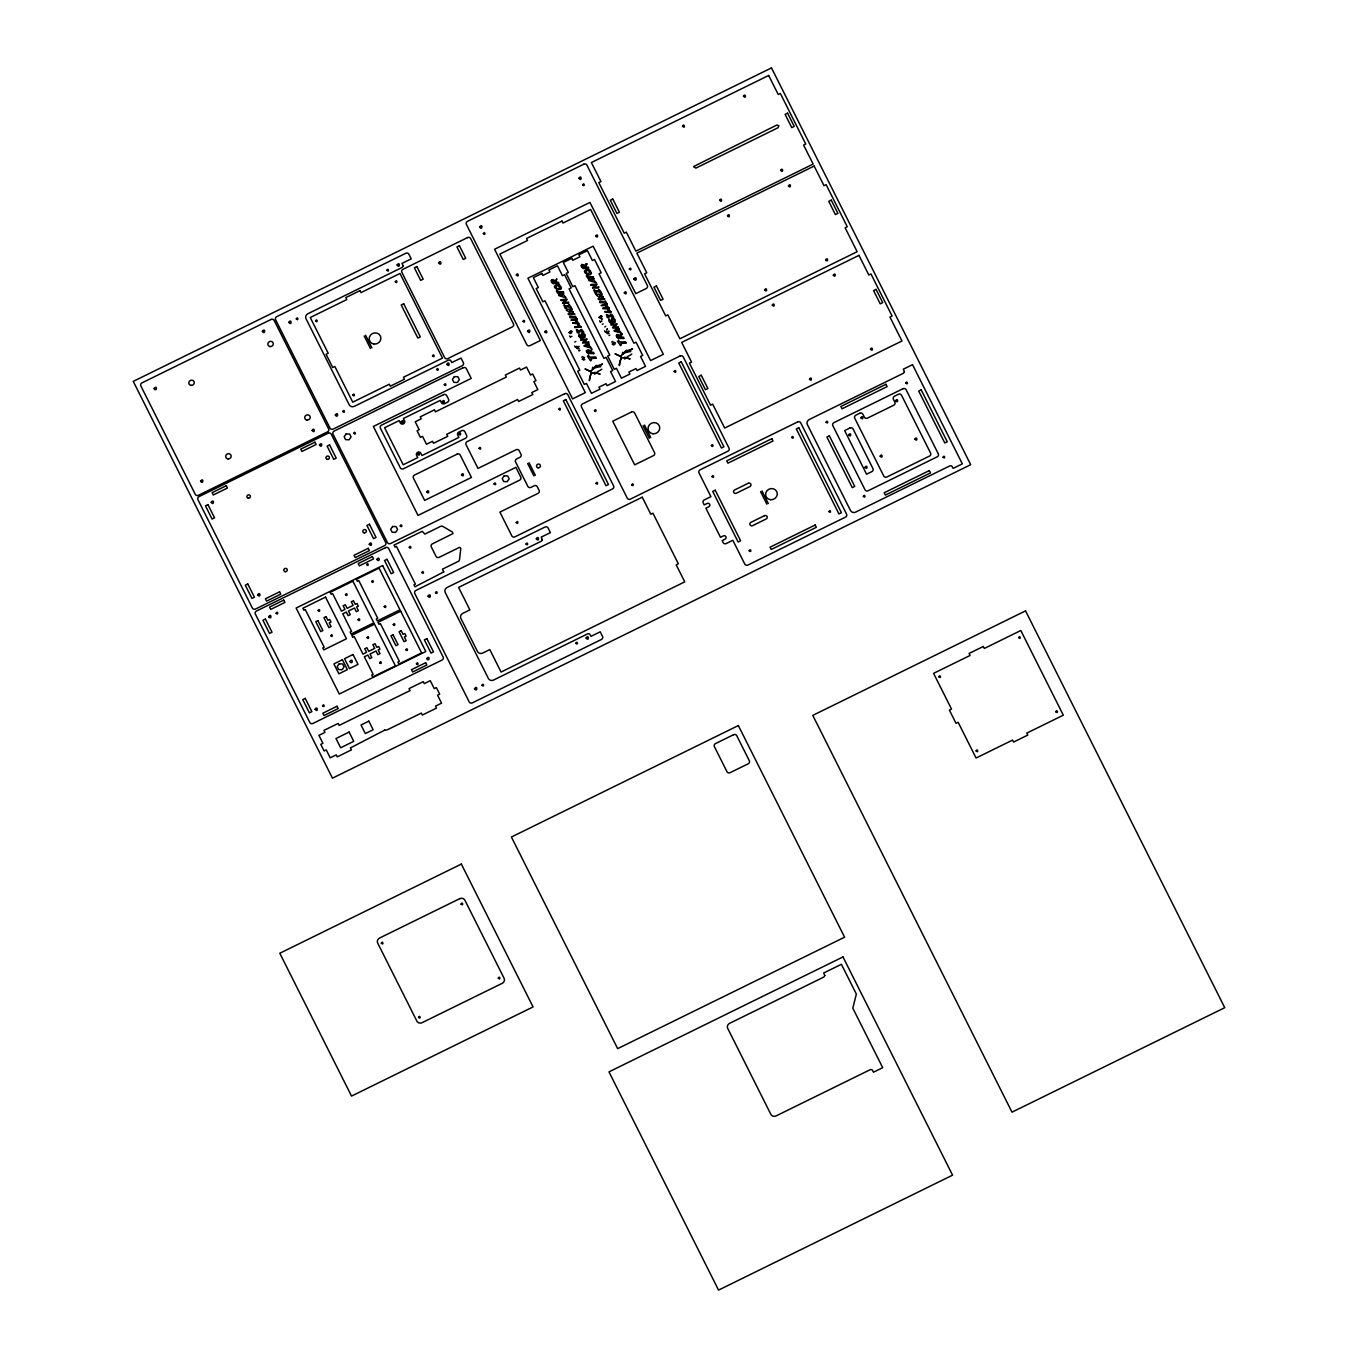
<?xml version="1.0" encoding="UTF-8"?>
<svg xmlns="http://www.w3.org/2000/svg" width="1358" height="1358" viewBox="0 0 1358 1358"><rect width="100%" height="100%" fill="white"/><g stroke="black" fill="none" stroke-linecap="round" stroke-linejoin="round"><path stroke-width="1.5" d="M582.141 265.472L582.141 265.608A2.699 2.529 -22.6 0 0 583.244 267.288M579.781 335.46L579.136 334.255L578.864 335.986M592.903 367.78L592.699 369.376M622.881 352.639L622.66 354.234M596.298 365.658L594.159 367.475A4.498 4.21 -22.6 0 0 593.548 368.171M626.276 350.517L624.137 352.333A4.498 4.21 -22.6 0 0 623.526 353.029M600.762 366.473L600.576 366.813A6.892 6.45 -22.6 0 0 597.639 367.237M614.037 330.673L616.447 329.06A30.334 28.399 -22.6 0 1 617.686 328.687L619.418 329.128M619.401 364.657L619.299 365.625L619.757 362.959A21.898 20.506 -22.6 0 1 620.25 361.092A18.944 17.722 -22.6 0 1 620.793 359.514A7.69 7.197 -22.6 0 1 621.828 357.68L623.509 357.833M587.335 350.636L587.318 350.754A2.699 2.529 -22.6 0 0 588.421 352.435M594.091 278.56L592.343 278.22A30.334 28.399 -22.6 0 0 591.12 278.594L589.016 279.442L589.559 278.645M596.586 372.703L598.012 371.379A34.884 32.66 -22.6 0 0 599.913 370.479A3.242 3.039 -22.6 0 0 601.17 369.512L601.849 369.206M626.564 357.561L627.973 356.254A34.884 32.66 -22.6 0 0 629.891 355.338A3.242 3.039 -22.6 0 0 631.147 354.37L631.826 354.065M596.094 294.448C597.452 297.402 602.68 297.096 598.148 298.658A2.903 2.716 -22.6 0 0 598.437 299.371L599.591 299.779A47.445 44.424 -22.6 0 0 600.745 299.863L604.7 299.049M592.343 369.376L592.478 368.442M622.32 354.234L622.456 353.318M551.28 280.563L551.721 279.68M581.258 265.438L581.682 264.555M586.435 350.585L588.489 349.855A9.319 8.708 -22.6 0 1 590.475 351.026L591.901 348.802L591.188 351.637A4.006 3.751 -22.6 0 1 591.681 352.248L592.054 352.299A21.558 20.183 -22.6 0 0 592.58 352.316L592.801 352.333A13.173 12.324 -22.6 0 1 593.548 352.367L593.921 353.606M616.413 335.46L616.838 334.577M582.293 334.526L582.209 335.205A7.079 6.62 -22.6 0 0 582.938 336.835M572.669 323.187L579.272 323.985L576.573 320.743M571.141 320.098L576.386 320.726M584.398 336.92L583.855 334.73L582.327 334.509M614.376 321.778L613.901 319.673L612.475 319.334M604.531 311.797L610.54 312.747L611.185 311.882M599.744 301.51L599.608 302.41M562.568 302.8L563.468 301.866A23.307 21.83 -22.6 0 1 565.471 300.322L561.126 300.457M592.546 287.675L593.446 286.725A23.307 21.83 -22.6 0 1 595.432 285.197L591.154 285.35M582.565 342.64L583.465 341.69A23.307 21.83 -22.6 0 1 585.468 340.162L581.173 340.315M612.543 327.499L613.443 326.565A23.307 21.83 -22.6 0 1 615.446 325.02L615.463 325.003M589.423 344.287L587.708 343.829A30.334 28.399 -22.6 0 0 586.486 344.202L584.059 345.815M569.766 316.652L570.309 317.755A30.232 28.297 -22.6 0 0 571.209 317.806L574.655 318.145A6.264 5.856 -22.6 0 1 575.181 318.655L575.554 319.707L573.551 320.064A35.291 33.033 -22.6 0 1 572.346 320.098L571.26 320.047M612.271 319.385L612.169 320.081A7.079 6.62 -22.6 0 0 612.916 321.71L613.018 321.863M626.208 342.827L625.546 341.792L620.114 341.978A6.094 5.704 -22.6 0 1 619.621 341.809L618.535 340.213M572.855 322.898L577.303 322.932M574.74 326.65L579.187 326.684M604.7 311.508L609.148 311.542M623.848 338.515L623.645 337.259A13.173 12.324 -22.6 0 0 622.779 337.191L622.541 337.191A21.558 20.183 -22.6 0 1 622.015 337.157L621.794 337.14A4.006 3.751 -22.6 0 0 621.149 336.512L622.049 334.017M595.924 282.464L595.042 281.327A4.159 3.887 -22.6 0 1 593.344 278.933L593.921 278.763M596.128 358.054L595.568 356.933L590.187 357.137A6.094 5.704 -22.6 0 1 589.644 356.933L588.252 355.219M607.247 329.128L606.551 329.722L607.484 328.908M571.48 332.201L572.278 331.505M602.477 318.909L601.441 319.809M558.766 283.601L558.528 282.379A13.173 12.324 -22.6 0 0 557.646 282.311L557.425 282.294A21.558 20.183 -22.6 0 1 556.899 282.277L556.678 282.26A4.006 3.751 -22.6 0 0 556.033 281.615L556.814 278.814L555.32 281.004A9.319 8.708 -22.6 0 0 553.334 279.833L551.942 279.561M602.239 316.363L601.322 317.178M614.631 343.693L615.547 342.878M576.369 329.705L577.286 332.693L578.949 332.982A15.583 14.598 -22.6 0 1 578.287 331.878L578.219 331.708A27.381 25.632 -22.6 0 1 580.426 331.539L583.21 332.354A4.193 3.938 -22.6 0 0 583.821 332.235L581.699 329.451A1.901 1.782 -22.6 0 0 580.918 329.604A11.696 10.949 -22.6 0 1 581.36 330.232L581.428 330.367M586.894 263.995L586.011 266.491A4.006 3.751 -22.6 0 1 586.503 267.102L586.86 267.136A21.558 20.183 -22.6 0 0 587.403 267.17L587.624 267.17A13.173 12.324 -22.6 0 1 588.37 267.22L588.693 268.494L584.229 268.324M569.274 332.506L570.088 331.844A7.842 7.35 -22.6 0 1 570.954 331.233M599.251 317.382L600.066 316.703A7.842 7.35 -22.6 0 1 600.915 316.108M606.975 332.778L607.79 332.116A7.842 7.35 -22.6 0 1 608.639 331.505L608.927 331.182M612.56 343.897L613.375 343.218A7.842 7.35 -22.6 0 1 614.223 342.623M582.582 359.021L583.397 358.359A7.842 7.35 -22.6 0 1 584.246 357.748L584.534 357.426M578.678 346.646A7.842 7.35 -22.6 0 0 577.829 347.241L576.607 348.021M568.832 332.676L569.138 332.472A9.879 9.251 -22.6 0 1 570.139 331.624L571.243 330.911M598.81 317.534L599.099 317.348A9.879 9.251 -22.6 0 1 600.117 316.499L601.204 315.769M606.534 332.931L606.839 332.744A9.879 9.251 -22.6 0 1 607.841 331.895L608.656 331.352M582.141 359.191L582.429 359.004A9.879 9.251 -22.6 0 1 583.448 358.139L584.195 357.646M612.119 344.049L612.407 343.863A9.879 9.251 -22.6 0 1 613.426 343.014L614.512 342.284M563.994 305.058L564.911 308.045L566.575 308.317A15.583 14.598 -22.6 0 1 565.913 307.231L565.862 307.112M575.741 317.433L575.826 316.872A2.563 2.393 -22.6 0 0 575.486 316.312L573.653 316.669A32.931 30.827 -22.6 0 1 572.041 316.804L569.885 316.652M605.719 302.291L605.804 301.731A2.563 2.393 -22.6 0 0 605.464 301.187M593.106 369.376L593.616 368.51M623.084 354.234L623.594 353.386M577.88 347.037L578.966 346.307M568.629 303.157L568.527 302.087A23.578 22.067 -22.6 0 1 567.712 302.189L564.809 302.257L567.05 299.32M593.955 289.933L594.889 292.904L596.552 293.192A15.583 14.598 -22.6 0 1 595.89 292.089L595.822 291.919M606.347 314.581L607.264 317.551L608.927 317.84A15.583 14.598 -22.6 0 1 608.265 316.753L608.214 316.618M607.349 307.383L607.298 307.332A5.788 5.415 -22.6 0 1 607.009 306.891L606.211 306.721A1.765 1.647 -22.6 0 1 605.838 306.127L607.315 304.09M565.845 297.657L565.064 296.451A4.159 3.887 -22.6 0 1 563.366 294.058L563.808 293.073L562.365 293.345A30.334 28.399 -22.6 0 0 561.143 293.718L558.715 295.331M583.023 356.492L581.699 357.171M612.95 341.384L611.728 342.029M581.767 333.525C579.476 334.391 583.855 339.127 580.409 336.75A1.731 1.613 -22.6 0 1 579.832 335.46M611.745 318.383L611.134 320.454M570.92 313.545L574.604 314.038M600.881 298.404L604.565 298.913M603.122 323.883L602.256 324.341M570.666 336.937L571.956 336.275M600.643 321.812L601.917 321.133M575.69 346.935L576.963 346.273M605.668 331.81L606.941 331.148M576.573 320.658L577.337 319.232M606.703 305.618L609.182 307.927M590.73 360.634L591.46 359.734M620.708 345.492L621.285 344.423M605.736 326.429L605.261 326.633A2.988 2.801 -22.6 0 0 604.717 326.905M575.86 341.503L575.317 341.741A2.988 2.801 -22.6 0 0 574.757 342.046M619.197 329.264L618.841 329.383A4.159 3.887 -22.6 0 0 620.419 331.742M589.236 344.406L588.676 344.542A4.159 3.887 -22.6 0 0 590.441 346.884M609.827 335.205L608.961 335.579M579.849 350.33L578.797 350.805L579.645 350.432M569.189 313.325C573.84 311.78 558.223 309.488 571.871 308.979M594.261 289.78L595.211 290.527M564.283 304.905L565.251 305.652M606.636 314.428L607.603 315.175M576.658 329.553L577.625 330.3M605.261 301.272L603.631 301.544A32.931 30.827 -22.6 0 1 602.018 301.663L599.863 301.51M626.038 342.963L623.865 343.268A59.243 55.44 -22.6 0 1 622.236 343.353L620.844 343.319M595.924 358.156L593.887 358.393A59.243 55.44 -22.6 0 1 592.258 358.478L590.815 358.427M581.801 264.471L583.312 264.708A9.319 8.708 -22.6 0 1 585.298 265.862L585.705 263.825L586.928 263.842M616.939 334.492L618.467 334.713A9.319 8.708 -22.6 0 1 620.453 335.884L620.861 333.847L622.083 333.864M586.928 275.08L588.116 276.421M600.032 318.434L600.728 318.196A4.991 4.668 -22.6 0 1 601.458 317.976M607.807 333.813L608.452 333.593A4.991 4.668 -22.6 0 1 609.182 333.372M577.829 348.955L578.474 348.734A4.991 4.668 -22.6 0 1 579.221 348.497M583.363 360.091L584.059 359.836A4.991 4.668 -22.6 0 1 584.789 359.615M570.004 333.576L570.75 333.321A4.991 4.668 -22.6 0 1 571.497 333.1M613.29 344.966L614.037 344.711A4.991 4.668 -22.6 0 1 614.767 344.491M598.589 286.928L598.352 286.979A23.578 22.067 -22.6 0 1 597.673 287.064L594.821 287.149L597.045 284.212M588.608 341.91L588.387 341.944A23.578 22.067 -22.6 0 1 587.708 342.029L584.823 342.097L587.046 339.161M612.135 318.23L613.256 318.298A4.363 4.074 -22.6 0 1 614.206 318.791L614.41 318.943A3.31 3.106 -22.6 0 1 615.208 319.911L615.021 322.542M582.158 333.355L583.295 333.44A4.363 4.074 -22.6 0 1 584.229 333.915L584.449 334.085A3.31 3.106 -22.6 0 1 585.23 335.053L584.874 337.599M595.738 282.549L588.88 280.529M565.658 297.708L558.902 295.671M601.713 293.871L596.213 294.499M596.654 284.128L590.883 284.467A1.714 1.596 -22.6 0 0 591.019 285.197M566.676 299.252L560.905 299.745A1.714 1.596 -22.6 0 0 561.058 300.322M616.719 323.934L610.879 324.375A1.714 1.596 -22.6 0 0 611.015 325.037L615.412 324.986M586.673 339.093L580.918 339.449A1.714 1.596 -22.6 0 0 581.054 340.162M568.968 313.325L568.17 313.732A2.903 2.716 -22.6 0 0 568.476 314.513L569.613 314.903A47.445 44.424 -22.6 0 0 570.767 314.988L574.723 314.139M554.217 283.466L558.562 283.652M619.333 338.346L623.695 338.532M589.355 353.487L593.718 353.674M598.963 290.731L595.313 290.714M607.688 315.362L611.439 315.362M581.36 330.503L577.71 330.503M576.182 320.76L575.86 321.269A1.765 1.647 -22.6 0 0 576.233 321.863L577.031 322.016A5.788 5.415 -22.6 0 0 577.337 322.457L577.371 322.508M578.067 324.511L577.744 325.02A1.765 1.647 -22.6 0 0 578.118 325.614L578.915 325.767A5.788 5.415 -22.6 0 0 579.221 326.209L579.255 326.26M599.591 295.552L601.934 295.144L602.035 293.939M569.613 310.693L571.973 310.286L572.041 309.047M568.527 303.207L562.959 303.343M606.16 305.618L601.085 305.601L602.324 304.973A35.291 33.033 -22.6 0 0 603.512 304.922L605.532 304.582L605.159 303.513A6.264 5.856 -22.6 0 0 604.633 303.021L601.17 302.664A30.232 28.297 -22.6 0 1 600.287 302.613L599.913 302.579M608.044 309.369L607.722 309.896A1.765 1.647 -22.6 0 0 608.078 310.473L608.893 310.642A5.788 5.415 -22.6 0 0 609.182 311.084L609.233 311.135M607.23 307.791L603.02 307.74M608.35 309.369L611.066 311.678M578.372 324.494L581.088 326.803M626.7 357.646L630.01 358.97M596.739 372.788L600.032 374.112M565.335 305.839L568.985 305.584A11.696 10.949 -22.6 0 0 568.527 304.939A1.901 1.782 -22.6 0 1 569.325 304.769L571.446 307.587A4.193 3.938 -22.6 0 1 570.835 307.689L568.051 306.874A27.381 25.632 -22.6 0 0 565.845 306.925M583.753 267.288L584.483 267.305A3.565 3.344 -22.6 0 0 585.06 267.271M618.841 337.31L619.638 337.31A3.565 3.344 -22.6 0 0 620.216 337.293M588.863 352.435L589.661 352.452A3.565 3.344 -22.6 0 0 590.238 352.418M553.657 282.413L554.505 282.43A3.565 3.344 -22.6 0 0 555.082 282.413M593.548 372.958L592.054 372.788M559.224 292.785L563.587 291.953L558.749 291.749M626.276 357.901L629.756 358.868M596.315 373.026L599.778 373.993M589.083 277.643L593.565 276.879L588.506 276.574M592.309 280.75L592.088 279.476M562.331 295.874L562.144 294.618M617.567 331.199L618.433 331.352L617.483 329.977M587.59 346.341L588.455 346.494L587.522 345.119M602.714 308.69L608.842 308.996L609.267 308.062M574.621 327.567L581.241 327.074M620.385 331.793L621.166 332.999L614.308 331.114M590.407 346.935L591.188 348.123L584.246 346.137M613.018 328.11L618.501 327.906L618.365 326.803A23.578 22.067 -22.6 0 1 617.686 326.888L614.784 326.955L617.041 324.053M599.472 295.772L601.628 296.417A12.12 11.356 -22.6 0 1 602.596 296.434L603.207 296.842M569.494 310.914L571.667 311.542A12.12 11.356 -22.6 0 1 572.618 311.576L573.246 311.967M630.74 351.332L630.536 351.688A6.892 6.45 -22.6 0 0 627.6 352.095M619.044 335.969L618.196 335.579A2.546 2.377 -22.6 0 0 617.483 335.358M583.906 265.964L583.142 265.608A2.546 2.377 -22.6 0 0 582.327 265.336M553.928 281.089L553.062 280.699A2.546 2.377 -22.6 0 0 552.35 280.478M619.503 364.657A18.723 17.518 -22.6 0 1 621.557 357.578L621.641 357.612M592.529 369.766A2.36 2.207 -22.6 0 0 591.341 371.124A7.011 6.569 -22.6 0 1 588.795 370.615A30.402 28.467 -22.6 0 1 586.758 369.716L585.026 368.918L588.642 370.649A11.017 10.304 -22.6 0 0 589.813 371.057L591.664 372.737M622.558 352.316L622.694 352.673A2.393 2.241 -22.6 0 1 622.626 353.165M591.511 372.652L591.579 372.703A18.723 17.518 -22.6 0 0 589.525 379.782L589.321 380.749L589.779 378.084A21.898 20.506 -22.6 0 1 590.272 376.234A18.944 17.722 -22.6 0 1 590.815 374.655A7.69 7.197 -22.6 0 1 591.85 372.822M624.442 358.342C626.157 360.787 622.524 355.779 625.97 357.527M594.464 373.484C596.145 375.911 592.597 370.938 595.992 372.669M592.648 287.998L598.505 288.066L598.742 286.962M582.65 342.929L588.523 343.048L588.761 341.927M592.58 367.305L592.716 367.797A2.393 2.241 -22.6 0 1 592.648 368.29M607.196 303.954L605.685 302.461M577.218 319.079L575.724 317.636M580.002 337.633L580.986 338.244A2.495 2.326 -22.6 0 0 581.869 338.515A2.275 2.122 -22.6 0 0 583.006 338.278L583.176 337.208M621.421 357.477L619.791 355.915A11.017 10.304 -22.6 0 1 618.62 355.524L614.987 353.776L616.736 354.574A30.402 28.467 -22.6 0 0 618.773 355.49A7.011 6.569 -22.6 0 0 621.319 356A2.36 2.207 -22.6 0 1 622.49 354.625M557.187 290.171L558.138 291.563M609.895 322.423L610.964 323.119A2.495 2.326 -22.6 0 0 611.83 323.374A2.275 2.122 -22.6 0 0 612.984 323.136L613.12 321.999M559.53 293.718L559.004 294.499L557.731 293.09A38.754 36.276 -22.6 0 1 556.831 291.834L556.339 290.985M581.835 267.39L583.329 268.646A3.208 3.005 -22.6 0 0 583.838 268.443M616.99 337.412L618.484 338.668A3.208 3.005 -22.6 0 0 618.993 338.465M551.857 282.532L553.368 283.788A3.208 3.005 -22.6 0 0 553.86 283.584M587.012 352.537L588.506 353.81A3.208 3.005 -22.6 0 0 589.016 353.606M620.487 345.594L617.364 341.096M590.509 360.719L587.386 356.22M588.795 279.459L587.691 277.966A38.754 36.276 -22.6 0 1 586.809 276.709L586.3 275.844M626.513 350.245L626.53 350.279A1.884 1.765 -22.6 0 1 626.038 351.196L624.035 352.995L626.547 352.316A3.887 3.633 -22.6 0 1 626.445 351.077M596.535 365.387L596.552 365.421A1.884 1.765 -22.6 0 1 596.06 366.321L594.057 368.12L596.569 367.441A3.887 3.633 -22.6 0 1 596.468 366.219M598.963 290.459L599.031 290.595A11.696 10.949 -22.6 0 0 598.505 289.814A1.901 1.782 -22.6 0 1 599.302 289.644L601.424 292.445A4.193 3.938 -22.6 0 1 600.813 292.564L598.029 291.749A27.381 25.632 -22.6 0 0 595.822 291.783M611.219 320.607L611.881 322.236L610.557 321.744A1.731 1.613 -22.6 0 1 609.81 320.335L609.08 319.13L608.842 320.861A6.739 6.315 -22.6 0 0 609.64 322.135M599.591 320.794L599.913 321.439A4.566 4.278 -22.6 0 0 600.287 322.084M604.599 330.792L604.921 331.437A4.566 4.278 -22.6 0 0 605.312 332.099M569.613 335.918L569.936 336.563A4.566 4.278 -22.6 0 0 570.326 337.225M574.621 345.934L574.943 346.562A4.566 4.278 -22.6 0 0 575.334 347.224M611.406 315.243L611.372 315.175A11.696 10.949 -22.6 0 0 610.879 314.462A1.901 1.782 -22.6 0 1 611.677 314.292L613.799 317.11A4.193 3.938 -22.6 0 1 613.188 317.212L610.404 316.397A27.381 25.632 -22.6 0 0 608.197 316.431M761.991 490.951L768.305 503.512M760.582 491.647L766.88 504.208M644.473 425.003L650.771 437.582M643.047 425.699L649.362 438.278M529.043 462.739L535.341 475.3M527.617 463.434L533.932 475.996M365.591 335.273L371.905 347.835M364.182 335.969L370.479 348.531M603.291 296.995L602.884 297.758A7.876 7.367 -22.6 0 1 602.188 297.962L601.832 298.081A12.595 11.781 -22.6 0 0 601.051 298.336M573.314 312.136L572.923 312.9A7.876 7.367 -22.6 0 1 572.21 313.087L571.854 313.206A12.595 11.781 -22.6 0 0 571.09 313.477M627.396 352.011L627.192 350.975A5.856 5.483 -22.6 0 0 627.769 350.89L629.077 350.585A5.568 5.211 -22.6 0 1 630.231 350.432L630.468 350.058A16.5 15.447 -22.6 0 0 631.147 349.753L632.522 348.836L629.229 350.143A31.845 29.808 -22.6 0 0 627.396 350.551A4.566 4.278 -22.6 0 0 626.53 350.941M597.435 367.135L597.214 366.117A5.856 5.483 -22.6 0 0 597.792 366.032L599.099 365.726A5.568 5.211 -22.6 0 1 600.253 365.557L600.491 365.2A16.5 15.447 -22.6 0 0 601.17 364.878L602.545 363.961L599.116 365.319A31.845 29.808 -22.6 0 0 597.435 365.675A4.566 4.278 -22.6 0 0 596.552 366.083M590.289 352.265A4.023 3.768 -22.6 0 0 589.066 351.128L588.269 350.737A2.546 2.377 -22.6 0 0 587.505 350.5M586.792 352.18A3.735 3.497 -22.6 0 1 586.418 350.975M587.182 346.188A2.02 1.901 -22.6 0 1 586.096 345.73M579.662 337.276A6.739 6.315 -22.6 0 1 578.831 336.003M561.839 295.704A2.02 1.901 -22.6 0 1 560.752 295.263M558.817 284.773A3.157 2.954 -22.6 0 1 560.175 285.757C566.048 293.022 548.157 287.998 556.882 284.671A9.608 8.98 -22.6 0 1 558.783 284.841M553.911 281.123A4.023 3.768 -22.6 0 1 555.133 282.243M553.266 282.413A2.699 2.529 -22.6 0 1 552.265 280.716M551.637 282.158A3.735 3.497 -22.6 0 1 551.28 280.953M576.844 347.869A9.879 9.251 -22.6 0 1 577.863 347.037M619.027 336.003A4.023 3.768 -22.6 0 1 620.25 337.123M618.399 337.293A2.699 2.529 -22.6 0 1 617.398 335.613M616.77 337.039A3.735 3.497 -22.6 0 1 616.396 335.833M617.16 331.046A2.02 1.901 -22.6 0 1 616.074 330.605M591.816 280.58A2.02 1.901 -22.6 0 1 590.73 280.121M583.889 265.981A4.023 3.768 -22.6 0 1 585.094 267.119M581.614 267.017A3.735 3.497 -22.6 0 1 581.241 265.812M560.107 287.692C554.471 291.8 555.116 281.378 560.107 287.743M590.085 272.568C586.283 266.491 583.295 275.878 590.068 272.72M591.375 272.975C590.866 277.983 579.662 271.244 586.86 269.529A9.608 8.98 -22.6 0 1 588.761 269.699A3.157 2.954 -22.6 0 1 590.136 270.615L591.375 272.975M154.082 388.592C156.764 393.005 157.528 384.025 154.099 388.49M200.56 481.173C203.242 485.621 204.006 476.675 200.56 481.173M211.186 502.324C214.004 506.619 214.513 498.013 211.22 502.154M262.349 331.284C264.793 335.732 266.015 327.023 262.349 331.199M257.664 594.923C261.109 599.065 260.227 590.289 257.664 594.923M268.629 616.736C271.821 620.979 271.566 612.085 268.629 616.736M276.115 613.273C278.628 616.142 277.932 609.963 276.132 613.137M288.83 322.406C291.936 326.582 291.749 317.976 288.847 322.219M296.299 318.926C298.981 321.778 297.809 315.531 296.316 318.858M312.136 430.486C315.463 434.747 314.53 425.937 312.136 430.486M315.565 320.963C318.179 323.849 317.229 317.517 315.565 320.963M319.453 445.034C322.135 449.362 322.864 440.756 319.469 444.847M315.107 709.334C318.706 713.459 317.195 704.785 315.107 709.334M318.078 610.574C320.675 613.51 319.724 607.179 318.078 610.574M322.593 705.854C325.462 708.587 323.849 702.459 322.593 705.854M335.307 414.988C337.989 419.435 338.719 410.422 335.307 414.988M330.69 635.714C333.389 638.566 332.252 632.319 330.707 635.646M342.793 411.508C345.322 414.462 344.576 408.062 342.793 411.508M345.458 594.668C348.055 597.588 347.088 591.273 345.458 594.668M352.791 395.11C355.253 398.064 354.625 391.766 352.808 395.042M353.742 433.338C356.356 436.19 355.406 430.011 353.759 433.202M349.906 661.533C352.978 665.844 352.978 656.899 349.906 661.533M358.071 619.791C360.753 622.643 359.632 616.396 358.071 619.723M366.643 564.673C369.274 567.525 368.154 561.397 366.66 564.555M369.257 544.235C372.601 548.445 371.769 539.669 369.257 544.235M367.033 637.649C369.427 640.603 368.918 634.373 367.05 637.513M371.6 581.614C374.163 584.517 373.365 578.202 371.617 581.547M376.879 559.445C379.951 563.723 380.002 554.845 376.879 559.445M386.843 270.344C389.525 273.162 388.405 267 386.843 270.276M379.646 662.789C382.413 665.607 381.089 659.377 379.646 662.789M384.229 606.737C386.928 609.538 385.791 603.461 384.229 606.67M395.297 281.802C397.843 284.688 397.096 278.424 395.297 281.734M397.079 265.116C400.203 269.325 400.033 260.634 397.113 264.929M381.326 943.233C383.958 946.051 382.973 939.94 381.343 943.097M393.226 624.68C395.891 627.532 394.839 621.268 393.243 624.612M401.255 421.846C404.26 425.309 403.53 417.891 401.272 421.761M400.22 525.919C402.97 528.771 401.713 522.49 400.22 525.919M405.838 649.82C408.622 652.587 407.298 646.493 405.855 649.752M409.267 547.461C411.763 550.38 411.05 544.049 409.267 547.393M417.534 454.251C420.895 457.612 419.096 450.177 417.534 454.251M416.448 663.875C419.232 666.693 417.823 660.429 416.448 663.875M421.88 572.584C424.698 575.351 423.289 569.291 421.897 572.516M426.735 491.952C429.807 495.466 428.873 487.912 426.735 491.952M432.523 355.949C435.324 358.75 433.983 352.52 432.523 355.949M428.025 596.162C431.25 600.389 430.893 591.494 428.025 596.162M426.684 658.647C429.264 663.01 430.452 654.284 426.701 658.562M438.685 263.028C442.182 267.187 441.078 258.309 438.685 263.028M418.553 1017.38C421.37 1020.164 419.928 1014.002 418.553 1017.38M436.631 369.546C439.364 372.381 438.142 366.236 436.631 369.546M435.511 592.682C438.142 595.585 437.038 589.253 435.511 592.682M442.385 401.645C445.628 405.057 444.236 397.571 442.385 401.645M444.27 384.755C446.833 387.624 445.967 381.445 444.287 384.62M446.884 364.317C450.177 368.544 449.43 359.819 446.901 364.216M458.664 434.051C461.567 437.632 460.939 430.028 458.664 434.051M461.499 474.893C464.47 478.406 463.672 470.92 461.499 474.808M461.058 904.072C463.859 906.872 462.484 900.677 461.058 904.072M479.629 227.041C482.413 231.403 483.058 222.491 479.646 226.956M483.346 233.661C485.977 236.513 484.857 230.385 483.363 233.525M479.018 448.429C481.564 451.297 480.783 445.135 479.034 448.293M474.502 688.744C477.541 693.055 477.66 684.059 474.502 688.744M481.988 685.264C484.585 688.183 483.618 681.852 481.988 685.264M494.074 483.957C496.858 486.758 495.551 480.562 494.074 483.957M516.312 275.08C519.605 278.373 518.06 271.277 516.346 274.91M498.284 978.218C500.915 981.053 499.931 974.891 498.301 978.083M516.244 522.575C518.739 525.495 518.094 519.265 516.244 522.507M522.966 321.371C525.529 324.273 524.714 318.027 522.966 321.371M527.549 331.284C530.367 335.681 530.774 326.82 527.566 331.199M526.038 544.1C528.652 546.934 527.702 540.773 526.055 543.964M536.291 538.871C539.805 543.03 538.651 534.152 536.291 538.871M544.864 331.946C547.953 335.375 546.867 328.11 544.898 331.793M558.749 409.267C561.278 412.204 560.481 405.906 558.749 409.199M578.915 178.288C581.767 182.651 581.937 173.926 578.932 178.187M582.633 184.909C585.349 187.693 584.195 181.599 582.65 184.773M575.843 643.302C578.661 646.085 577.235 639.89 575.843 643.302M595.738 236.071C598.589 239.67 598.063 232.116 595.738 236.071M586.096 638.073C589.44 642.232 588.778 633.456 586.096 637.971M594.448 410.693C597.045 413.613 596.077 407.298 594.448 410.693M595.975 483.431C598.538 486.283 597.656 480.155 595.992 483.295M624.29 292.938C627.464 296.417 626.31 288.813 624.29 292.938M629.331 269.139C631.945 271.973 630.995 265.896 629.348 269.003M633.914 279.052C636.868 283.347 637.072 274.605 633.931 278.95M631.674 484.857C634.22 487.726 633.456 481.479 631.674 484.789M674.179 371.549C676.725 374.452 675.961 368.12 674.179 371.481M682.514 126.26C685.722 129.689 684.279 122.288 682.514 126.175M711.405 445.696C714.189 448.463 712.865 442.369 711.405 445.628M711.965 476.641C714.648 479.442 713.544 473.365 711.982 476.505M719.689 200.322C722.643 203.87 721.777 196.35 719.706 200.254M727.498 215.871C730.485 219.334 729.569 212.035 727.515 215.718M743.488 96.299C746.713 99.745 745.372 92.191 743.488 96.299M749.192 550.788C751.908 553.64 750.787 547.342 749.192 550.788M764.673 289.95C767.491 293.481 767.032 286.165 764.707 289.78M772.312 305.16C775.265 308.707 774.399 301.17 772.329 305.075M780.68 170.378C783.566 173.943 782.955 166.457 780.68 170.293M788.472 185.927C791.103 189.56 791.137 181.972 788.489 185.842M791.697 437.48C794.464 440.298 793.123 434.153 791.697 437.48M809.504 379.221C812.407 382.769 811.745 375.215 809.504 379.137M825.664 259.989C828.516 263.486 828.041 256.187 825.681 259.836M826.105 422.236C828.652 425.156 827.837 418.858 826.105 422.168M833.303 275.199C836.002 278.848 835.832 271.261 833.303 275.114M828.923 511.626C831.622 514.41 830.468 508.367 828.94 511.491M848.733 434.984C851.585 438.532 851.143 430.927 848.733 434.899M860.904 417.874C864.044 421.252 862.89 414.037 860.938 417.704M863.332 496.383C865.912 499.218 865.097 493.09 863.349 496.247M864.995 467.39C867.847 470.937 867.49 463.384 864.995 467.39M870.478 349.261C873.601 352.724 872.481 345.305 870.495 349.193M880.171 456.22C883.226 459.7 882.191 452.248 880.171 456.152M895.652 400.797C898.64 404.311 897.961 396.791 895.669 400.729M905.837 383.075C908.451 385.91 907.45 379.867 905.854 382.939M914.919 439.16C917.906 442.657 917.159 435.239 914.919 439.16M943.046 457.222C945.779 460.056 944.591 453.878 943.046 457.222M938.887 676.81C941.654 679.645 940.33 673.398 938.887 676.81M976.113 750.957C978.711 753.809 977.794 747.63 976.13 750.821M1018.619 637.649C1021.403 640.382 1019.994 634.407 1018.636 637.513M1055.828 711.796C1058.68 714.597 1057.186 708.367 1055.828 711.796M443.726 571.939L414.954 586.792L413.952 584.806L415.378 584.11L396.451 546.408L395.025 547.104L394.041 545.118L422.219 531.284L424.867 534.101L440.569 526.395A2.377 2.224 -22.6 0 1 442.861 526.446L452.401 531.996L452.961 533.609L432.404 543.845A2.377 2.224 -22.6 0 0 431.267 546.867L436.054 556.39A2.377 2.224 -22.6 0 0 439.177 557.323L459.445 547.376L460.549 547.97A2.377 2.224 -22.6 0 1 460.752 549.158L459.513 559.615A2.377 2.224 -22.6 0 1 458.172 561.448L442.47 569.155L443.726 571.939M403.139 265.913L402.24 267.39L307.927 313.715A3.955 3.701 -22.6 0 0 306.042 318.774L349.193 404.735A3.955 3.701 -22.6 0 0 354.404 406.314L448.717 359.989L450.466 360.176L451.807 362.586L461.024 358.071L463.35 362.688A2.377 2.224 -22.6 0 1 462.212 365.726L333.151 429.111A2.377 2.224 -22.6 0 1 330.028 428.177L275.572 319.724A2.377 2.224 -22.6 0 1 276.692 316.686L405.77 253.301A2.377 2.224 -22.6 0 1 408.894 254.235L411.219 258.869L402.002 263.401L403.139 265.913M542.334 539.669L541.435 541.146L447.121 587.471A3.955 3.701 -22.6 0 0 445.237 592.529L488.405 678.491A3.955 3.701 -22.6 0 0 493.599 680.052L587.929 633.728L589.661 633.931L591.002 636.342L600.219 631.809L602.545 636.444A2.377 2.224 -22.6 0 1 601.407 639.482L472.346 702.867A2.377 2.224 -22.6 0 1 469.223 701.933L414.767 593.463A2.377 2.224 -22.6 0 1 415.904 590.441L544.965 527.057A2.377 2.224 -22.6 0 1 548.089 527.99L550.414 532.625L541.197 537.14L542.334 539.669M824.815 975.536L823.916 977.013L729.602 1023.338A3.955 3.701 -22.6 0 0 727.718 1028.379L770.869 1114.358A3.955 3.701 -22.6 0 0 776.08 1115.92L870.393 1069.595L872.142 1069.781L873.483 1072.209L882.7 1067.677L852.807 1008.162L856.338 994.056L841.4 964.299L823.678 973.007L824.815 975.536M904.445 371.719L903.545 373.195L809.232 419.52A3.955 3.701 -22.6 0 0 807.348 424.562L850.515 510.54A3.955 3.701 -22.6 0 0 855.71 512.102L950.04 465.777L951.771 465.964L953.112 468.391L962.33 463.859L912.525 364.657L903.308 369.189L904.445 371.719M384.518 730.231L350.432 747.902L351.416 749.888L337.242 756.864L336.241 754.878L330.215 757.832L326.226 749.905L324.104 750.94L320.777 744.337L322.915 743.284L318.926 735.357L324.952 732.386L323.951 730.4L338.142 723.441L339.144 725.427L410.048 690.594L409.047 688.608L423.238 681.648L424.239 683.634L430.265 680.664L434.254 688.608L436.376 687.555L439.686 694.176L437.565 695.211L441.554 703.155L435.528 706.109L436.512 708.095L422.338 715.055L421.336 713.086L386.945 729.976L384.535 730.112M693.632 166.661L695.839 168.12L778.1 127.72L778.864 125.7L776.912 125.004L693.666 166.508M346.154 433.898L344.151 436.716L345.628 439.652L349.108 439.771L351.094 436.97L349.617 434.017L346.154 433.898M454.404 376.607L452.418 379.408L453.895 382.362L457.374 382.481L459.36 379.68L457.884 376.726L454.404 376.607M392.632 526.48L390.646 529.297L392.123 532.234L395.585 532.37L397.588 529.552L396.112 526.615L392.632 526.48M339.161 663.824L337.157 666.642L338.634 669.596L342.114 669.715L344.1 666.897L342.623 663.96L339.161 663.824M504.208 475.792L502.222 478.61L503.699 481.564L507.162 481.683L509.165 478.865L507.688 475.928L504.208 475.792M771.497 67.9L133.254 381.377L332.455 778.168L970.698 464.691L771.497 67.9M583.804 164.199L467.508 221.32A2.377 2.224 -22.6 0 0 466.371 224.359L526.802 344.711A2.377 2.224 -22.6 0 0 529.926 345.645L540.382 340.519L494.567 249.261L589.949 202.41L635.765 293.668L646.238 288.524A2.377 2.224 -22.6 0 0 647.359 285.503L586.928 165.15A2.377 2.224 -22.6 0 0 583.804 164.199M271.023 319.469L141.962 382.871A2.377 2.224 -22.6 0 0 140.825 385.893L195.28 494.346A2.377 2.224 -22.6 0 0 198.404 495.297L327.465 431.895A2.377 2.224 -22.6 0 0 328.602 428.873L274.146 320.42A2.377 2.224 -22.6 0 0 271.023 319.469M768.662 75.471L591.375 162.536L600.932 181.548L598.793 182.6L624.205 233.186L626.327 232.15L635.867 251.162L813.153 164.08L803.613 145.068L805.735 144.033L780.341 93.43L778.219 94.483L768.662 75.471M467.508 237.599L402.97 269.308A2.377 2.224 -22.6 0 0 401.849 272.33L444.677 357.646A2.377 2.224 -22.6 0 0 447.8 358.58L512.322 326.888A2.377 2.224 -22.6 0 0 513.46 323.849L470.632 238.55A2.377 2.224 -22.6 0 0 467.508 237.599M359.972 290.629L345.798 297.589L346.782 299.575L310.269 317.517L328.195 353.233L326.073 354.268L332.71 367.492L334.832 366.456L352.757 402.172L389.288 384.229L390.289 386.215L404.463 379.238L403.462 377.252L442.47 358.105L399.982 273.45L360.973 292.615L359.972 290.629M416.872 266.592L414.377 267.815L420.691 280.393L423.17 279.171L416.872 266.592M459.411 245.696L456.933 246.918L463.248 259.48L465.726 258.275L459.411 245.696M561.974 221.082L526.531 238.499L527.515 240.485L499.863 254.065L572.567 398.896L585.332 392.632L527.906 278.22L593.14 246.188L650.584 360.583L663.349 354.319L590.628 209.488L562.976 223.068L561.974 221.082M612.781 199.015L610.302 200.237L616.939 213.461L619.435 212.238L612.781 199.015M787.589 113.155L785.111 114.378L791.748 127.601L794.226 126.379L787.589 113.155M403.699 303.768L401.221 304.99L417.823 338.057L420.301 336.835L403.699 303.768M571.82 258.309L563.315 262.484L568.289 272.398L566.167 273.45L572.804 286.674L574.926 285.621L609.793 355.066L607.671 356.119L614.308 369.342L616.43 368.29L621.421 378.22L629.925 374.027L628.924 372.041L636.019 368.561L637.021 370.547L645.525 366.371L640.552 356.458L642.673 355.406L636.036 342.182L633.914 343.218L599.048 273.79L601.17 272.737L594.532 259.514L592.411 260.549L587.42 250.636L578.915 254.812L579.917 256.798L572.821 260.278L571.82 258.309M541.859 273.433L533.338 277.609L538.328 287.54L536.189 288.575L542.827 301.799L544.965 300.763L579.815 370.191L577.693 371.243L584.33 384.467L586.469 383.431L591.443 393.345L599.947 389.169L598.963 387.183L606.041 383.703L607.043 385.689L615.547 381.496L610.574 371.583L612.696 370.53L606.058 357.307L603.937 358.359L569.07 288.914L571.192 287.879L564.555 274.639L562.433 275.691L557.459 265.778L548.938 269.953L549.939 271.94L542.844 275.419L541.859 273.433M814.155 166.066L636.868 253.148L646.731 272.788L644.592 273.824L665.709 315.888L667.847 314.852L679.866 338.787L857.153 251.705L845.134 227.771L847.256 226.735L826.139 184.671L824.017 185.707L814.155 166.066M328.127 433.219L199.066 496.604A2.377 2.224 -22.6 0 0 197.928 499.642L252.384 608.095A2.377 2.224 -22.6 0 0 255.508 609.029L384.569 545.644A2.377 2.224 -22.6 0 0 385.706 542.623L331.25 434.153A2.377 2.224 -22.6 0 0 328.127 433.219M463.214 367.712L334.136 431.097A2.377 2.224 -22.6 0 0 333.016 434.119L387.454 542.589A2.377 2.224 -22.6 0 0 390.578 543.523L519.656 480.138A2.377 2.224 -22.6 0 0 520.776 477.099L515.887 467.356L418.026 515.412L373.365 426.463L471.226 378.407L466.337 368.646A2.377 2.224 -22.6 0 0 463.214 367.712M226.294 485.706L212.12 492.682L213.274 494.991L227.465 488.031L226.294 485.706M314.954 442.165L300.763 449.142L301.917 451.45L316.108 444.49L314.954 442.165M207.944 504.616L205.465 505.838L212.103 519.062L214.581 517.839L207.944 504.616M329.57 444.881L327.091 446.103L333.728 459.327L336.207 458.104L329.57 444.881M656.44 285.978L653.962 287.2L660.599 300.424L663.077 299.218L656.44 285.978M831.249 200.135L828.77 201.34L835.408 214.581L837.903 213.359L831.249 200.135M443.574 394.652L381.53 425.122A2.377 2.224 -22.6 0 0 380.393 428.16L400.321 467.831A2.377 2.224 -22.6 0 0 403.445 468.765L465.488 438.294A2.377 2.224 -22.6 0 0 466.626 435.273L464.792 431.623A2.377 2.224 -22.6 0 0 461.669 430.69L458.834 432.082A2.377 2.224 -22.6 0 0 457.714 435.103L458.868 437.429L421.998 455.541L420.827 453.216A2.377 2.224 -22.6 0 0 417.704 452.282A2.377 2.224 -22.6 0 0 416.583 455.303L417.738 457.629L403.207 464.759L384.603 427.736L399.15 420.59L400.304 422.898A2.377 2.224 -22.6 0 0 403.428 423.849A2.377 2.224 -22.6 0 0 404.565 420.81L403.394 418.502L440.281 400.389L441.435 402.698A2.377 2.224 -22.6 0 0 444.558 403.649L447.393 402.257A2.377 2.224 -22.6 0 0 448.53 399.218L446.697 395.585A2.377 2.224 -22.6 0 0 443.574 394.652M434.424 409.878L420.25 416.838L421.235 418.824L415.209 421.778L419.198 429.722L417.076 430.758L420.386 437.378L422.525 436.325L426.497 444.27L432.523 441.299L433.525 443.285L447.716 436.325L446.714 434.339L517.636 399.507L518.62 401.493L532.811 394.533L531.81 392.547L537.836 389.576L533.847 381.649L535.986 380.596L532.659 373.993L530.537 375.029L526.548 367.101L520.521 370.055L519.52 368.069L505.346 375.046L506.347 377.032L435.426 411.847L434.424 409.878M564.673 393.718L467.152 441.605A2.377 2.224 -22.6 0 0 466.032 444.643L477.982 468.442L516.074 449.736A2.377 2.224 -22.6 0 1 519.197 450.686L521.014 454.319A2.377 2.224 -22.6 0 1 519.893 457.34L516.702 458.902A2.377 2.224 -22.6 0 0 515.565 461.941L527.855 486.402A2.377 2.224 -22.6 0 0 530.978 487.352L534.169 485.774A2.377 2.224 -22.6 0 1 537.293 486.724L539.109 490.357A2.377 2.224 -22.6 0 1 537.989 493.395L499.897 512.102L511.847 535.901A2.377 2.224 -22.6 0 0 514.971 536.834L612.475 488.948A2.377 2.224 -22.6 0 0 613.612 485.926L567.797 394.652A2.377 2.224 -22.6 0 0 564.673 393.718M858.969 255.355L681.682 342.42L691.545 362.06L689.423 363.112L710.54 405.176L712.661 404.124L724.68 428.059L901.967 340.994L889.948 317.059L892.087 316.007L870.97 273.943L868.831 274.995L858.969 255.355M565.828 399.541L563.332 400.763L606.008 485.74L608.486 484.517L565.828 399.541M457.103 454.149L414.546 475.045A2.377 2.224 -22.6 0 0 413.409 478.067L424.63 500.423L471.447 477.439L460.226 455.083A2.377 2.224 -22.6 0 0 457.103 454.149M680.103 355.983L582.582 403.886A2.377 2.224 -22.6 0 0 581.462 406.908L627.277 498.165A2.377 2.224 -22.6 0 0 630.401 499.116L727.905 451.212A2.377 2.224 -22.6 0 0 729.042 448.191L683.227 356.933A2.377 2.224 -22.6 0 0 680.103 355.983M681.258 361.805L678.762 363.027L721.438 448.004L723.916 446.782L681.258 361.805M247.784 583.974L245.306 585.196L251.943 598.42L254.421 597.197L247.784 583.974M369.41 524.239L366.932 525.461L373.569 538.685L376.047 537.462L369.41 524.239M701.271 375.266L698.776 376.489L705.43 389.712L707.908 388.49L701.271 375.266M876.08 289.407L873.584 290.629L880.239 303.853L882.717 302.63L876.08 289.407M631.504 412.017L612.747 421.218L634.661 464.86L653.419 455.66A2.377 2.224 -22.6 0 0 654.539 452.621L634.627 412.951A2.377 2.224 -22.6 0 0 631.504 412.017M279.595 591.85L265.404 598.81L266.575 601.136L280.75 594.159L279.595 591.85M368.239 548.309L354.048 555.286L355.219 557.595L369.393 550.635L368.239 548.309M385.57 547.63L256.509 611.015A2.377 2.224 -22.6 0 0 255.372 614.054L309.828 722.507A2.377 2.224 -22.6 0 0 312.951 723.441L442.012 660.056A2.377 2.224 -22.6 0 0 443.149 657.034L388.694 548.564A2.377 2.224 -22.6 0 0 385.57 547.63M283.737 600.117L269.563 607.077L270.717 609.403L284.908 602.426L283.737 600.117M372.381 556.576L358.206 563.553L359.361 565.862L373.552 558.902L372.381 556.576M265.387 619.027L262.909 620.25L269.546 633.473L272.024 632.251L265.387 619.027M387.013 559.292L384.518 560.514L391.172 573.738L393.65 572.516L387.013 559.292M382.633 565.556L296.129 608.044L339.279 694.023L425.801 651.534L382.633 565.556M379.069 568.136L356.373 579.289L357.375 581.258L358.784 580.562L377.711 618.263L376.302 618.959L377.286 620.946L399.982 609.793L379.069 568.136M352.91 581.19L330.215 592.343L331.216 594.312L332.642 593.616L341.435 611.151L344.983 609.403L343.15 605.77L345.288 604.717L347.105 608.367L353.131 605.396L351.315 601.764L353.436 600.711L355.27 604.361L357.035 603.478L358.359 606.126L356.594 606.992L358.41 610.642L356.288 611.677L354.472 608.044L348.429 610.998L350.262 614.648L348.14 615.683L346.307 612.051L342.759 613.799L351.569 631.317L350.143 632.013L351.145 633.999L373.823 622.847L352.91 581.19M325.547 597.113L302.851 608.248L303.853 610.234L305.261 609.538L324.189 647.24L322.78 647.936L323.764 649.922L346.46 638.769L325.547 597.113M317.908 620.64L315.786 621.675L320.76 631.606L322.898 630.553L317.908 620.64M326.073 616.634L323.934 617.686L328.925 627.6L331.046 626.547L329.213 622.915L330.996 622.049L329.671 619.401L327.889 620.266L326.073 616.634M400.695 611.202L377.999 622.354L379.001 624.341L380.41 623.645L399.337 661.329L397.928 662.025L398.913 664.011L421.608 652.875L400.695 611.202M374.502 624.171L351.807 635.323L352.791 637.309L354.217 636.613L363.01 654.132L366.558 652.383L364.742 648.751L366.864 647.715L368.697 651.348L374.723 648.394L372.89 644.744L375.012 643.709L376.845 647.342L378.61 646.476L379.951 649.124L378.169 649.99L380.002 653.622L377.863 654.675L376.047 651.025L370.021 653.996L371.837 657.628L369.716 658.681L367.882 655.031L364.351 656.78L373.144 674.298L371.719 674.994L372.72 676.98L395.416 665.844L374.502 624.171M642.249 497.198L458.58 587.403L469.868 609.895L462.789 613.375A3.955 3.701 -22.6 0 0 460.888 618.433L477.49 651.484A3.955 3.701 -22.6 0 0 482.701 653.062L489.797 649.565L501.085 672.057L684.755 581.852L676.199 564.826L678.338 563.774L652.926 513.188L650.805 514.224L642.249 497.198M797.621 421.931L700.117 469.817A2.377 2.224 -22.6 0 0 698.98 472.839L710.93 496.655L704.344 499.88A2.377 2.224 -22.6 0 0 703.223 502.918L704.208 504.904L707.043 503.512A1.969 1.85 -22.6 0 1 709.657 504.293A1.969 1.85 -22.6 0 1 708.706 506.806L705.871 508.198L720.487 537.31L723.322 535.918A1.969 1.85 -22.6 0 1 725.919 536.699A1.969 1.85 -22.6 0 1 724.985 539.228L722.15 540.62L723.135 542.589A2.377 2.224 -22.6 0 0 726.258 543.539L732.845 540.297L744.795 564.113A2.377 2.224 -22.6 0 0 747.918 565.047L845.44 517.16A2.377 2.224 -22.6 0 0 846.56 514.122L800.745 422.864A2.377 2.224 -22.6 0 0 797.621 421.931M771.836 438.702L726.734 460.854L727.905 463.18L773.008 441.027L771.836 438.702M885.976 384.297L840.857 406.449L842.028 408.775L887.13 386.623L885.976 384.297M798.776 427.753L796.297 428.958L838.955 513.952L841.434 512.73L798.776 427.753M342.403 659.733L333.881 663.909L338.872 673.823L347.376 669.647L342.403 659.733M353.029 654.505L344.525 658.681L349.498 668.594L358.02 664.418L353.029 654.505M393.056 634.746L390.934 635.782L395.908 645.712L398.047 644.66L393.056 634.746M401.221 630.74L399.082 631.776L404.073 641.706L406.195 640.653L404.361 637.021L406.144 636.138L404.82 633.507L403.037 634.373L401.221 630.74M902.951 388.744L833.948 422.627A2.377 2.224 -22.6 0 0 832.827 425.665L865.029 489.814A2.377 2.224 -22.6 0 0 868.152 490.747L937.156 456.848A2.377 2.224 -22.6 0 0 938.293 453.827L906.075 389.678A2.377 2.224 -22.6 0 0 902.951 388.744M859.75 413.256L855.863 415.175A2.377 2.224 -22.6 0 0 854.725 418.196L883.786 476.064A2.377 2.224 -22.6 0 0 886.91 476.998L929.449 456.101A2.377 2.224 -22.6 0 0 930.586 453.08L901.525 395.212A2.377 2.224 -22.6 0 0 898.402 394.278L894.515 396.197A2.377 2.224 -22.6 0 0 893.377 399.218L894.871 402.189A2.377 2.224 -22.6 0 1 893.734 405.227L867.49 418.111A2.377 2.224 -22.6 0 1 864.367 417.178L862.873 414.19A2.377 2.224 -22.6 0 0 859.75 413.256M715.225 490.221L712.729 491.426L738.141 542.029L740.619 540.807L715.225 490.221M921.199 389.865L918.721 391.087L944.795 442.997L947.273 441.791L921.199 389.865M829.348 435.816L826.869 437.021L852.264 487.624L854.742 486.402L829.348 435.816M849.921 427.974L844.642 430.571L866.557 474.214L871.836 471.633A2.377 2.224 -22.6 0 0 872.956 468.595L853.045 428.924A2.377 2.224 -22.6 0 0 849.921 427.974M305.227 698.385L302.749 699.608L309.386 712.831L311.865 711.609L305.227 698.385M426.853 638.65L424.358 639.873L431.012 653.096L433.491 651.874L426.853 638.65M748.173 483.312L734.712 489.915A1.969 1.85 -22.6 0 0 733.761 492.445A1.969 1.85 -22.6 0 0 736.359 493.226L749.837 486.605A1.969 1.85 -22.6 0 0 750.787 484.093A1.969 1.85 -22.6 0 0 748.173 483.312M337.022 706.262L322.848 713.222L324.002 715.547L338.193 708.57L337.022 706.262M425.682 662.721L411.491 669.698L412.645 672.006L426.836 665.03L425.682 662.721M764.452 515.701L750.974 522.321A1.969 1.85 -22.6 0 0 750.04 524.85A1.969 1.85 -22.6 0 0 752.638 525.631L766.116 519.011A1.969 1.85 -22.6 0 0 767.049 516.498A1.969 1.85 -22.6 0 0 764.452 515.701M368.816 721.149L361.007 724.985L365.336 733.575L373.127 729.755L368.816 721.149M349.108 732.064L335.986 738.514L340.637 747.766L353.742 741.332L349.108 732.064M815.173 525.003L770.071 547.172L771.225 549.481L816.328 527.328L815.173 525.003M929.296 470.598L884.194 492.767L885.348 495.076L930.468 472.924L929.296 470.598M738.345 725.562L511.406 837.02L617.652 1048.648L844.591 937.19L738.345 725.562M461.347 864.078L279.799 953.248L351.518 1096.093L533.066 1006.923L461.347 864.078M733.592 734.695L715.513 743.573A2.377 2.224 -22.6 0 0 714.376 746.594L727.005 771.734A2.377 2.224 -22.6 0 0 730.129 772.668L748.207 763.79A2.377 2.224 -22.6 0 0 749.344 760.769L736.715 735.629A2.377 2.224 -22.6 0 0 733.592 734.695M1025.545 610.879L812.797 715.377L1011.999 1112.168L1224.746 1007.687L1025.545 610.879M459.717 898.673L379.578 938.038A3.955 3.701 -22.6 0 0 377.694 943.08L416.872 1021.131A3.955 3.701 -22.6 0 0 422.066 1022.693L502.205 983.328A3.955 3.701 -22.6 0 0 504.09 978.286L464.911 900.252A3.955 3.701 -22.6 0 0 459.717 898.673M983.294 646.476L969.103 653.436L970.104 655.422L933.574 673.364L951.517 709.08L949.378 710.115L956.032 723.339L958.154 722.303L976.079 758.019L1012.61 740.076L1013.594 742.062L1027.785 735.085L1026.784 733.116L1063.314 715.174L1020.809 630.519L984.295 648.462L983.294 646.476M842.995 956.932L608.978 1071.869L718.552 1290.1L952.569 1175.162L842.995 956.932M364.3 532.879A1.782 1.664 -22.6 0 0 366.219 530.537A1.782 1.664 -22.6 0 0 363.197 530.214A1.782 1.664 -22.6 0 0 364.3 532.879M327.397 459.377A1.782 1.664 -22.6 0 0 329.315 457.035A1.782 1.664 -22.6 0 0 326.31 456.712A1.782 1.664 -22.6 0 0 327.397 459.377M248.361 498.199A1.782 1.664 -22.6 0 0 250.279 495.857A1.782 1.664 -22.6 0 0 247.275 495.534A1.782 1.664 -22.6 0 0 248.361 498.199M285.265 571.701A1.782 1.664 -22.6 0 0 287.183 569.358A1.782 1.664 -22.6 0 0 284.178 569.036A1.782 1.664 -22.6 0 0 285.265 571.701M270.14 346.562A2.767 2.597 -22.6 0 0 273.128 342.912A2.767 2.597 -22.6 0 0 268.443 342.42A2.767 2.597 -22.6 0 0 270.14 346.562M307.044 420.063A2.767 2.597 -22.6 0 0 310.031 416.414A2.767 2.597 -22.6 0 0 305.329 415.904A2.767 2.597 -22.6 0 0 307.044 420.063M228.008 458.885A2.767 2.597 -22.6 0 0 230.996 455.236A2.767 2.597 -22.6 0 0 226.311 454.726A2.767 2.597 -22.6 0 0 228.008 458.885M191.105 385.383A2.767 2.597 -22.6 0 0 194.092 381.734A2.767 2.597 -22.6 0 0 189.407 381.225A2.767 2.597 -22.6 0 0 191.105 385.383M770.512 499.71A5.924 5.551 -22.6 0 0 776.912 491.902A5.924 5.551 -22.6 0 0 766.863 490.832A5.924 5.551 -22.6 0 0 770.512 499.71M652.977 433.779A5.924 5.551 -22.6 0 0 659.377 425.954A5.924 5.551 -22.6 0 0 649.328 424.884A5.924 5.551 -22.6 0 0 652.977 433.779M374.095 344.049A5.924 5.551 -22.6 0 0 380.512 336.224A5.924 5.551 -22.6 0 0 370.462 335.154A5.924 5.551 -22.6 0 0 374.095 344.049M538.158 467.797A1.969 1.85 -22.6 0 0 540.297 465.183A1.969 1.85 -22.6 0 0 536.953 464.826A1.969 1.85 -22.6 0 0 538.158 467.797"/></g></svg>
